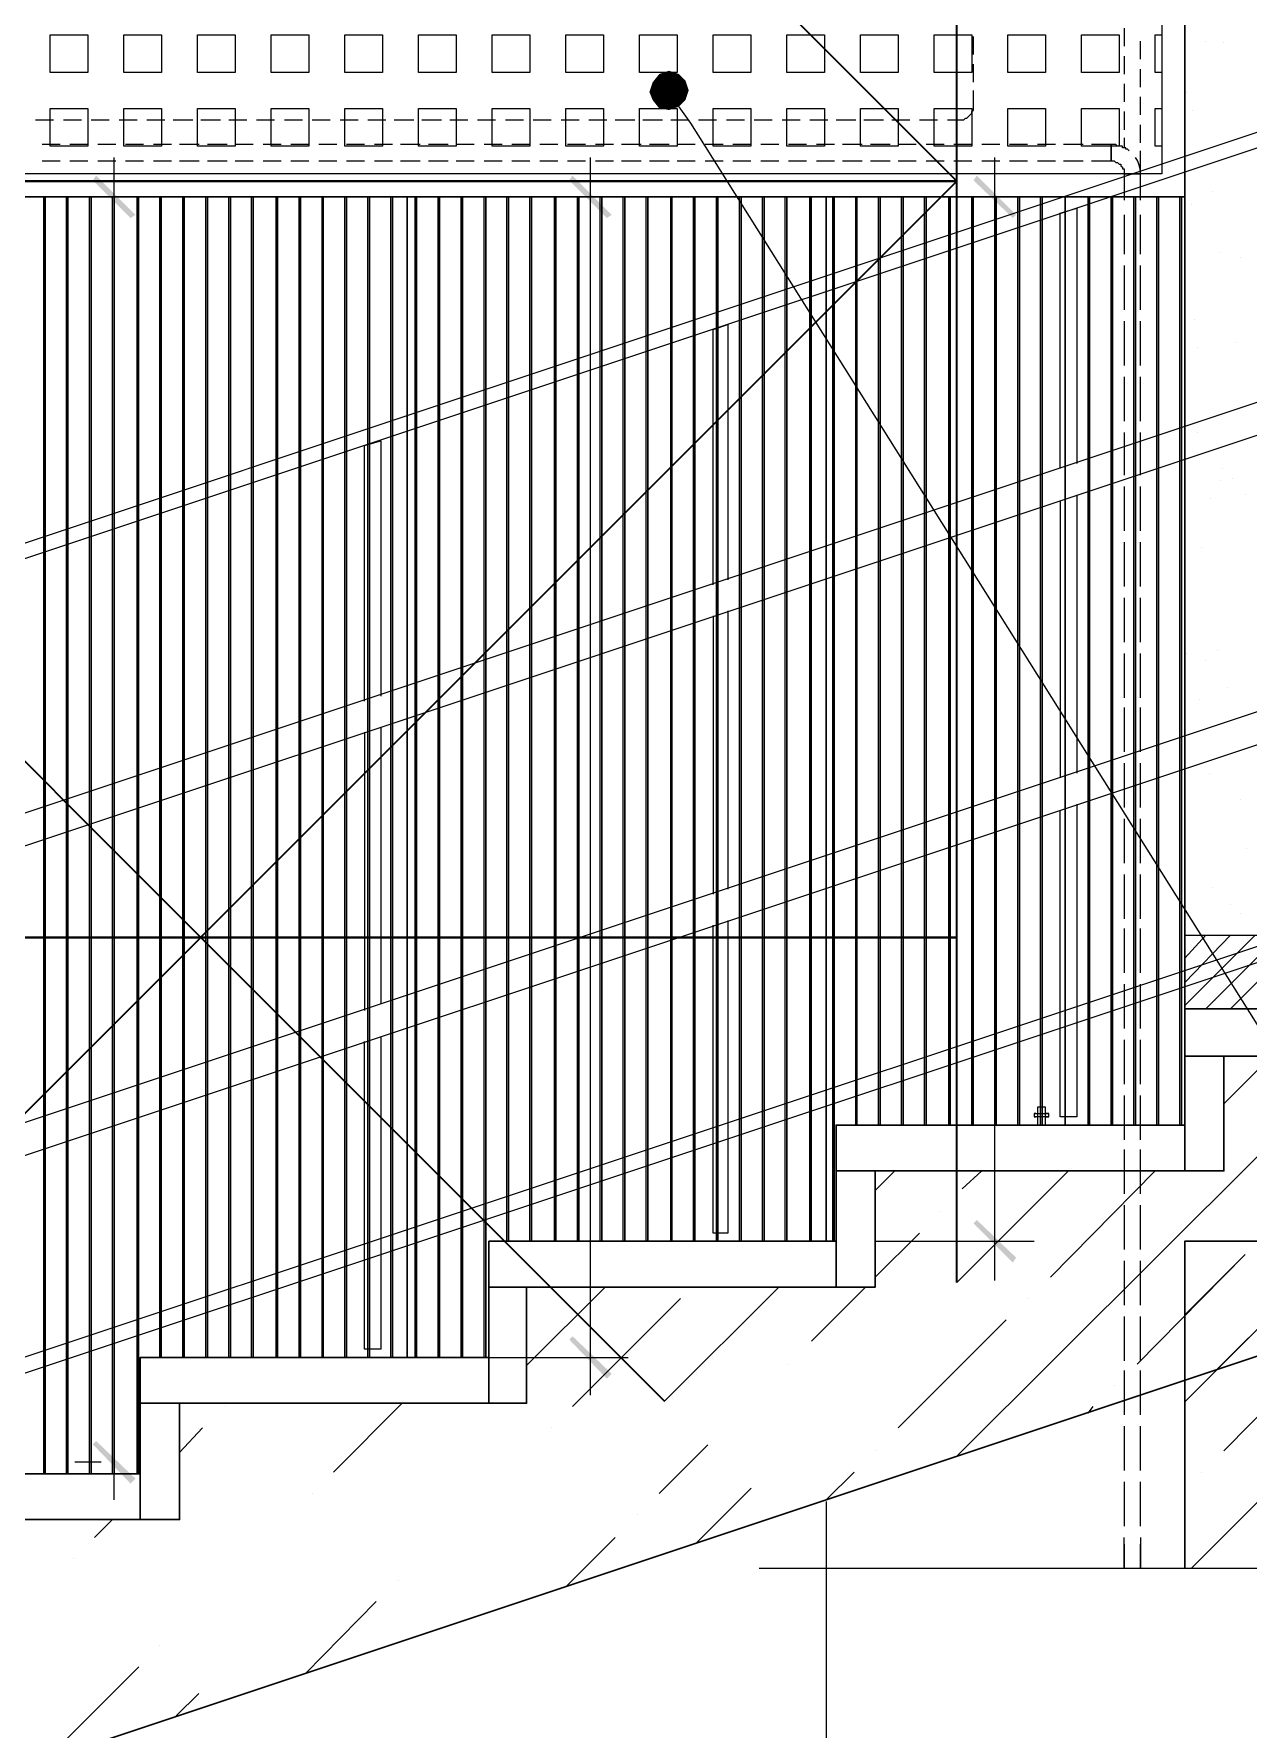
# Model space of a CAD drawing. Header units: millimetres. Extents: x -356862 to 418287, y 0 to 839748.
# Drawn here: x 386312 to 387918, y 771062 to 773304 of the extents above; entities that cross this region are included whole.
import ezdxf

# ---------------------------------------------------------------- set-up
doc = ezdxf.new("R2010")
doc.units = ezdxf.units.MM
doc.layers.add('PDF _Геометрия', color=7, linetype='Continuous', true_color=0xbababa)
doc.layers.add('PDF _Сплошная заливка', color=7, linetype='Continuous', true_color=0xf50000)

msp = doc.modelspace()

# ---------------------------------------------------------------- linework, layer by layer
at = {"color": 1, "lineweight": 35}
for points in [[(385533.0082, 775109.0199), (387533.0082, 773109.0199)], [(385533.0082, 771109.0199), (387533.0082, 773109.0199)], [(385533.0082, 773109.0199), (387146.3937, 771495.6345)], [(387533.0082, 771652.7645), (387533.0082, 772109.0199), (385533.0082, 772109.0199), (385533.0082, 771109.0199), (386070.3067, 771109.0199)]]:
    msp.add_lwpolyline(points, dxfattribs=at)
for points in [[(385533.0082, 773109.0199), (387533.0082, 773109.0199), (387533.0082, 774109.0199), (385533.0082, 774109.0199)], [(385533.0082, 772109.0199), (387533.0082, 772109.0199), (387533.0082, 773109.0199), (385533.0082, 773109.0199)]]:
    msp.add_lwpolyline(points, close=True, dxfattribs=at)
at = {"layer": 'PDF _Геометрия', "color": 7, "lineweight": 9}
msp.add_lwpolyline([(387834.3484, 772014.7233), (387834.3484, 776463.6924)], dxfattribs=at)
at = {"layer": 'PDF _Геометрия', "color": 24, "lineweight": 18, "true_color": 0xa12502}
msp.add_lwpolyline([(387834.3484, 776463.6924), (388345.2763, 776463.6924), (388345.2763, 772168.4346), (388295.4824, 772168.4346), (388295.4824, 772014.7233), (387834.3484, 772014.7233)], close=True, dxfattribs=at)
at = {"layer": 'PDF _Геометрия', "color": 8, "lineweight": 25, "true_color": 0x767676}
msp.add_lwpolyline([(387834.3484, 776463.6924), (388345.2763, 776463.6924), (388345.2763, 772168.4346), (388295.4824, 772168.4346), (388295.4824, 772014.7233), (387834.3484, 772014.7233)], close=True, dxfattribs=at)
at = {"layer": 'PDF _Геометрия', "lineweight": 5}
for points in [[(391471.4618, 774333.3831), (378464.4515, 769999.1563), (378464.4515, 770018.6408), (391471.4618, 774355.0326)], [(378618.1629, 769713.3831), (378624.6577, 769693.8986), (378631.1526, 769674.414), (391480.1216, 773956.6821), (391473.6268, 773976.1666), (391467.1319, 773995.6511)], [(378618.1629, 769304.2078), (378624.6577, 769284.7233), (378631.1526, 769265.2388), (391480.1216, 773547.5068), (391473.6268, 773566.9913), (391467.1319, 773586.4759)], [(391302.5959, 773198.9501), (378434.1422, 768912.3522), (378434.1422, 768934.0017), (391302.5959, 773220.5996)]]:
    msp.add_lwpolyline(points, close=True, dxfattribs=at)
at = {"layer": 'PDF _Геометрия', "color": 150, "lineweight": 30, "true_color": 0x0080ff}
msp.add_lwpolyline([(387834.3484, 771861.012), (387373.2144, 771861.012), (387373.2144, 771707.3006), (386914.2453, 771707.3006), (386914.2453, 771553.5893), (386453.1113, 771553.5893), (386453.1113, 771399.8779), (385991.9773, 771399.8779), (385991.9773, 771246.1666), (385533.0082, 771246.1666), (385533.0082, 771094.6202), (385071.8742, 771094.6202), (385071.8742, 770940.9089), (384612.9051, 770940.9089), (384612.9051, 770787.1975), (384151.7711, 770787.1975), (384151.7711, 770633.4862), (383690.6371, 770633.4862), (383690.6371, 770479.7748), (383231.668, 770479.7748), (383231.668, 770326.0635), (382924.2453, 770326.0635), (382924.2453, 773701.2181), (387834.3484, 773701.2181)], close=True, dxfattribs=at)
at = {"layer": 'PDF _Геометрия', "color": 6, "lineweight": 9}
for points in [[(385481.0495, 773599.4656), (387834.3484, 773599.4656), (387834.3484, 773088.5377), (385481.0495, 773088.5377)], [(386383.833, 773302.8676), (386383.833, 773253.0738), (386334.0391, 773253.0738), (386334.0391, 773302.8676)], [(386481.2556, 773302.8676), (386481.2556, 773253.0738), (386431.4618, 773253.0738), (386431.4618, 773302.8676)], [(386578.6783, 773302.8676), (386578.6783, 773253.0738), (386528.8845, 773253.0738), (386528.8845, 773302.8676)], [(386676.101, 773302.8676), (386676.101, 773253.0738), (386626.3072, 773253.0738), (386626.3072, 773302.8676)], [(386773.5237, 773302.8676), (386773.5237, 773253.0738), (386723.7299, 773253.0738), (386723.7299, 773302.8676)], [(386870.9464, 773302.8676), (386870.9464, 773253.0738), (386821.1526, 773253.0738), (386821.1526, 773302.8676)], [(386968.369, 773302.8676), (386968.369, 773253.0738), (386918.5752, 773253.0738), (386918.5752, 773302.8676)], [(387065.7917, 773302.8676), (387065.7917, 773253.0738), (387015.9979, 773253.0738), (387015.9979, 773302.8676)], [(387163.2144, 773302.8676), (387163.2144, 773253.0738), (387113.4206, 773253.0738), (387113.4206, 773302.8676)], [(387260.6371, 773302.8676), (387260.6371, 773253.0738), (387210.8433, 773253.0738), (387210.8433, 773302.8676)], [(387358.0598, 773302.8676), (387358.0598, 773253.0738), (387308.266, 773253.0738), (387308.266, 773302.8676)], [(387455.4824, 773302.8676), (387455.4824, 773253.0738), (387405.6886, 773253.0738), (387405.6886, 773302.8676)], [(387552.9051, 773302.8676), (387552.9051, 773253.0738), (387503.1113, 773253.0738), (387503.1113, 773302.8676)], [(387650.3278, 773302.8676), (387650.3278, 773253.0738), (387600.534, 773253.0738), (387600.534, 773302.8676)], [(387747.7505, 773302.8676), (387747.7505, 773253.0738), (387697.9567, 773253.0738), (387697.9567, 773302.8676)], [(386383.833, 773205.445), (386383.833, 773155.6511), (386334.0391, 773155.6511), (386334.0391, 773205.445)], [(386481.2556, 773205.445), (386481.2556, 773155.6511), (386431.4618, 773155.6511), (386431.4618, 773205.445)], [(386578.6783, 773205.445), (386578.6783, 773155.6511), (386528.8845, 773155.6511), (386528.8845, 773205.445)], [(386676.101, 773205.445), (386676.101, 773155.6511), (386626.3072, 773155.6511), (386626.3072, 773205.445)], [(386773.5237, 773205.445), (386773.5237, 773155.6511), (386723.7299, 773155.6511), (386723.7299, 773205.445)], [(386870.9464, 773205.445), (386870.9464, 773155.6511), (386821.1526, 773155.6511), (386821.1526, 773205.445)], [(386968.369, 773205.445), (386968.369, 773155.6511), (386918.5752, 773155.6511), (386918.5752, 773205.445)], [(387065.7917, 773205.445), (387065.7917, 773155.6511), (387015.9979, 773155.6511), (387015.9979, 773205.445)], [(387163.2144, 773205.445), (387163.2144, 773155.6511), (387113.4206, 773155.6511), (387113.4206, 773205.445)], [(387260.6371, 773205.445), (387260.6371, 773155.6511), (387210.8433, 773155.6511), (387210.8433, 773205.445)], [(387358.0598, 773205.445), (387358.0598, 773155.6511), (387308.266, 773155.6511), (387308.266, 773205.445)], [(387455.4824, 773205.445), (387455.4824, 773155.6511), (387405.6886, 773155.6511), (387405.6886, 773205.445)], [(387552.9051, 773205.445), (387552.9051, 773155.6511), (387503.1113, 773155.6511), (387503.1113, 773205.445)], [(387650.3278, 773205.445), (387650.3278, 773155.6511), (387600.534, 773155.6511), (387600.534, 773205.445)], [(387747.7505, 773205.445), (387747.7505, 773155.6511), (387697.9567, 773155.6511), (387697.9567, 773205.445)]]:
    msp.add_lwpolyline(points, close=True, dxfattribs=at)
at = {"layer": 'PDF _Геометрия', "color": 6, "lineweight": 5}
msp.add_lwpolyline([(385511.3587, 773569.1563), (387804.0391, 773569.1563), (387804.0391, 773118.847), (385511.3587, 773118.847)], close=True, dxfattribs=at)
at = {"layer": 'PDF _Геометрия', "color": 252, "lineweight": 5, "true_color": 0x989898}
for points in [[(387754.2453, 773311.5274), (387754.2453, 773287.713)], [(387555.0701, 773276.8882), (387555.0701, 773300.7027)], [(387775.8948, 773270.3934), (387775.8948, 773294.2078)], [(387754.2453, 773274.7233), (387754.2453, 773250.9089)], [(387555.0701, 773240.0841), (387555.0701, 773263.8986)], [(387775.8948, 773233.5893), (387775.8948, 773257.4037)], [(387520.4309, 773190.2903), (387539.9154, 773190.2903), (387542.0804, 773190.2903), (387544.2453, 773192.4553), (387546.4103, 773192.4553), (387548.5752, 773194.6202), (387550.7402, 773196.7852), (387552.9051, 773198.9501), (387552.9051, 773201.1151), (387555.0701, 773203.28), (387555.0701, 773205.445), (387555.0701, 773229.2594)], [(387754.2453, 773237.9192), (387754.2453, 773214.1047)], [(387754.2453, 773201.1151), (387754.2453, 773177.3006)], [(387775.8948, 773196.7852), (387775.8948, 773220.5996)], [(386314.5546, 773190.2903), (386338.369, 773190.2903)], [(386351.3587, 773190.2903), (386375.1732, 773190.2903)], [(386388.1629, 773190.2903), (386411.9773, 773190.2903)], [(386424.967, 773190.2903), (386448.7814, 773190.2903)], [(386461.7711, 773190.2903), (386485.5855, 773190.2903)], [(386496.4103, 773190.2903), (386522.3897, 773190.2903)], [(386533.2144, 773190.2903), (386559.1938, 773190.2903)], [(386570.0185, 773190.2903), (386593.833, 773190.2903)], [(386606.8227, 773190.2903), (386630.6371, 773190.2903)], [(386643.6268, 773190.2903), (386667.4412, 773190.2903)], [(386680.4309, 773190.2903), (386704.2453, 773190.2903)], [(386717.235, 773190.2903), (386741.0495, 773190.2903)], [(386754.0391, 773190.2903), (386777.8536, 773190.2903)], [(386788.6783, 773190.2903), (386814.6577, 773190.2903)], [(386825.4824, 773190.2903), (386851.4618, 773190.2903)], [(386862.2866, 773190.2903), (386886.101, 773190.2903)], [(386899.0907, 773190.2903), (386922.9051, 773190.2903)], [(386935.8948, 773190.2903), (386959.7093, 773190.2903)], [(386972.6989, 773190.2903), (386996.5134, 773190.2903)], [(387009.5031, 773190.2903), (387033.3175, 773190.2903)], [(387046.3072, 773190.2903), (387070.1216, 773190.2903)], [(387080.9464, 773190.2903), (387106.9257, 773190.2903)], [(387117.7505, 773190.2903), (387143.7299, 773190.2903)], [(387154.5546, 773190.2903), (387178.369, 773190.2903)], [(387191.3587, 773190.2903), (387215.1732, 773190.2903)], [(387228.1629, 773190.2903), (387251.9773, 773190.2903)], [(387264.967, 773190.2903), (387288.7814, 773190.2903)], [(387301.7711, 773190.2903), (387325.5855, 773190.2903)], [(387338.5752, 773190.2903), (387362.3897, 773190.2903)], [(387373.2144, 773190.2903), (387399.1938, 773190.2903)], [(387410.0185, 773190.2903), (387435.9979, 773190.2903)], [(387446.8227, 773190.2903), (387470.6371, 773190.2903)], [(387483.6268, 773190.2903), (387507.4412, 773190.2903)], [(387775.8948, 773159.981), (387775.8948, 773183.7955)], [(386347.0288, 773157.8161), (386323.2144, 773157.8161)], [(386383.833, 773157.8161), (386360.0185, 773157.8161)], [(386420.6371, 773157.8161), (386396.8227, 773157.8161)], [(386457.4412, 773157.8161), (386433.6268, 773157.8161)], [(386494.2453, 773157.8161), (386470.4309, 773157.8161)], [(386531.0495, 773157.8161), (386505.0701, 773157.8161)], [(386567.8536, 773157.8161), (386541.8742, 773157.8161)], [(386602.4928, 773157.8161), (386578.6783, 773157.8161)], [(386639.2969, 773157.8161), (386615.4824, 773157.8161)], [(386676.101, 773157.8161), (386652.2866, 773157.8161)], [(386712.9051, 773157.8161), (386689.0907, 773157.8161)], [(386749.7093, 773157.8161), (386725.8948, 773157.8161)], [(386786.5134, 773157.8161), (386762.6989, 773157.8161)], [(386823.3175, 773157.8161), (386797.3381, 773157.8161)], [(386860.1216, 773157.8161), (386834.1422, 773157.8161)], [(386894.7608, 773157.8161), (386870.9464, 773157.8161)], [(386931.5649, 773157.8161), (386907.7505, 773157.8161)], [(386968.369, 773157.8161), (386944.5546, 773157.8161)], [(387005.1732, 773157.8161), (386981.3587, 773157.8161)], [(387041.9773, 773157.8161), (387018.1629, 773157.8161)], [(387078.7814, 773157.8161), (387054.967, 773157.8161)], [(387115.5855, 773157.8161), (387089.6062, 773157.8161)], [(387152.3897, 773157.8161), (387126.4103, 773157.8161)], [(387187.0288, 773157.8161), (387163.2144, 773157.8161)], [(387223.833, 773157.8161), (387200.0185, 773157.8161)], [(387260.6371, 773157.8161), (387236.8227, 773157.8161)], [(387297.4412, 773157.8161), (387273.6268, 773157.8161)], [(387334.2453, 773157.8161), (387310.4309, 773157.8161)], [(387371.0495, 773157.8161), (387347.235, 773157.8161)], [(387407.8536, 773157.8161), (387381.8742, 773157.8161)], [(387444.6577, 773157.8161), (387418.6783, 773157.8161)], [(387479.2969, 773157.8161), (387455.4824, 773157.8161)], [(387516.101, 773157.8161), (387492.2866, 773157.8161)], [(387552.9051, 773157.8161), (387529.0907, 773157.8161)], [(387589.7093, 773157.8161), (387565.8948, 773157.8161)], [(387626.5134, 773157.8161), (387602.6989, 773157.8161)], [(387663.3175, 773157.8161), (387639.5031, 773157.8161)], [(387700.1216, 773157.8161), (387674.1422, 773157.8161)], [(387710.9464, 773136.1666), (387736.9257, 773136.1666), (387736.9257, 773146.9913), (387736.9257, 773157.8161), (387710.9464, 773157.8161)], [(387760.7402, 773149.1563), (387758.5752, 773151.3212), (387756.4103, 773151.3212), (387756.4103, 773153.4862), (387754.2453, 773153.4862), (387752.0804, 773153.4862), (387752.0804, 773155.6511), (387749.9154, 773155.6511), (387747.7505, 773155.6511), (387745.5855, 773155.6511), (387743.4206, 773157.8161), (387741.2556, 773157.8161), (387739.0907, 773157.8161), (387736.9257, 773157.8161), (387736.9257, 773136.1666), (387739.0907, 773136.1666), (387741.2556, 773136.1666), (387743.4206, 773134.0017), (387745.5855, 773134.0017), (387747.7505, 773131.8367), (387749.9154, 773131.8367), (387749.9154, 773129.6718), (387752.0804, 773127.5068), (387752.0804, 773125.3419), (387754.2453, 773125.3419), (387754.2453, 773123.1769), (387754.2453, 773121.012), (387754.2453, 773118.847), (387775.8948, 773118.847), (387775.8948, 773149.1563)], [(387754.2453, 773166.4759), (387754.2453, 773153.4862)], [(386323.2144, 773136.1666), (386347.0288, 773136.1666)], [(386360.0185, 773136.1666), (386383.833, 773136.1666)], [(386396.8227, 773136.1666), (386420.6371, 773136.1666)], [(386433.6268, 773136.1666), (386457.4412, 773136.1666)], [(386470.4309, 773136.1666), (386494.2453, 773136.1666)], [(386505.0701, 773136.1666), (386531.0495, 773136.1666)], [(386541.8742, 773136.1666), (386567.8536, 773136.1666)], [(386578.6783, 773136.1666), (386602.4928, 773136.1666)], [(386615.4824, 773136.1666), (386639.2969, 773136.1666)], [(386652.2866, 773136.1666), (386676.101, 773136.1666)], [(386689.0907, 773136.1666), (386712.9051, 773136.1666)], [(386725.8948, 773136.1666), (386749.7093, 773136.1666)], [(386762.6989, 773136.1666), (386786.5134, 773136.1666)], [(386797.3381, 773136.1666), (386823.3175, 773136.1666)], [(386834.1422, 773136.1666), (386860.1216, 773136.1666)], [(386870.9464, 773136.1666), (386894.7608, 773136.1666)], [(386907.7505, 773136.1666), (386931.5649, 773136.1666)], [(386944.5546, 773136.1666), (386968.369, 773136.1666)], [(386981.3587, 773136.1666), (387005.1732, 773136.1666)], [(387018.1629, 773136.1666), (387041.9773, 773136.1666)], [(387054.967, 773136.1666), (387078.7814, 773136.1666)], [(387089.6062, 773136.1666), (387115.5855, 773136.1666)], [(387126.4103, 773136.1666), (387152.3897, 773136.1666)], [(387163.2144, 773136.1666), (387187.0288, 773136.1666)], [(387200.0185, 773136.1666), (387223.833, 773136.1666)], [(387236.8227, 773136.1666), (387260.6371, 773136.1666)], [(387273.6268, 773136.1666), (387297.4412, 773136.1666)], [(387310.4309, 773136.1666), (387334.2453, 773136.1666)], [(387347.235, 773136.1666), (387371.0495, 773136.1666)], [(387381.8742, 773136.1666), (387407.8536, 773136.1666)], [(387418.6783, 773136.1666), (387444.6577, 773136.1666)], [(387455.4824, 773136.1666), (387479.2969, 773136.1666)], [(387492.2866, 773136.1666), (387516.101, 773136.1666)], [(387529.0907, 773136.1666), (387552.9051, 773136.1666)], [(387565.8948, 773136.1666), (387589.7093, 773136.1666)], [(387602.6989, 773136.1666), (387626.5134, 773136.1666)], [(387639.5031, 773136.1666), (387663.3175, 773136.1666)], [(387674.1422, 773136.1666), (387700.1216, 773136.1666)], [(387775.8948, 773084.2078), (387775.8948, 773118.847), (387765.0701, 773118.847), (387754.2453, 773118.847), (387754.2453, 773084.2078)], [(387754.2453, 773064.7233), (387754.2453, 773021.4243)], [(387775.8948, 773021.4243), (387775.8948, 773064.7233)], [(387754.2453, 773060.3934), (387754.2453, 773012.7645)], [(387775.8948, 773012.7645), (387775.8948, 773060.3934)], [(387754.2453, 772997.6099), (387754.2453, 772947.8161)], [(387775.8948, 772947.8161), (387775.8948, 772997.6099)], [(387754.2453, 772986.7852), (387754.2453, 772939.1563)], [(387775.8948, 772939.1563), (387775.8948, 772986.7852)], [(387754.2453, 772924.0017), (387754.2453, 772874.2078)], [(387754.2453, 772915.3419), (387754.2453, 772865.548)], [(387775.8948, 772874.2078), (387775.8948, 772924.0017)], [(387775.8948, 772865.548), (387775.8948, 772915.3419)], [(387754.2453, 772850.3934), (387754.2453, 772802.7645)], [(387754.2453, 772841.7336), (387754.2453, 772791.9398)], [(387775.8948, 772802.7645), (387775.8948, 772850.3934)], [(387775.8948, 772791.9398), (387775.8948, 772841.7336)], [(387754.2453, 772776.7852), (387754.2453, 772729.1563)], [(387775.8948, 772729.1563), (387775.8948, 772776.7852)], [(387754.2453, 772768.1254), (387754.2453, 772720.4965)], [(387775.8948, 772720.4965), (387775.8948, 772768.1254)], [(387754.2453, 772705.3419), (387754.2453, 772655.548)], [(387775.8948, 772655.548), (387775.8948, 772705.3419)], [(387754.2453, 772694.5171), (387754.2453, 772646.8882)], [(387775.8948, 772646.8882), (387775.8948, 772694.5171)], [(387754.2453, 772631.7336), (387754.2453, 772581.9398)], [(387754.2453, 772623.0738), (387754.2453, 772573.28)], [(387775.8948, 772581.9398), (387775.8948, 772631.7336)], [(387775.8948, 772573.28), (387775.8948, 772623.0738)], [(387754.2453, 772558.1254), (387754.2453, 772510.4965)], [(387754.2453, 772549.4656), (387754.2453, 772499.6718)], [(387775.8948, 772510.4965), (387775.8948, 772558.1254)], [(387775.8948, 772499.6718), (387775.8948, 772549.4656)], [(387754.2453, 772484.5171), (387754.2453, 772436.8882)], [(387775.8948, 772436.8882), (387775.8948, 772484.5171)], [(387754.2453, 772475.8573), (387754.2453, 772426.0635)], [(387775.8948, 772426.0635), (387775.8948, 772475.8573)], [(387754.2453, 772413.0738), (387754.2453, 772363.28)], [(387754.2453, 772402.2491), (387754.2453, 772354.6202)], [(387775.8948, 772363.28), (387775.8948, 772413.0738)], [(387775.8948, 772354.6202), (387775.8948, 772402.2491)], [(387754.2453, 772339.4656), (387754.2453, 772289.6718)], [(387754.2453, 772328.6408), (387754.2453, 772281.012)], [(387775.8948, 772289.6718), (387775.8948, 772339.4656)], [(387775.8948, 772281.012), (387775.8948, 772328.6408)], [(387754.2453, 772265.8573), (387754.2453, 772218.2285)], [(387754.2453, 772257.1975), (387754.2453, 772207.4037)], [(387775.8948, 772218.2285), (387775.8948, 772265.8573)], [(387775.8948, 772207.4037), (387775.8948, 772257.1975)], [(387754.2453, 772192.2491), (387754.2453, 772144.6202)], [(387775.8948, 772144.6202), (387775.8948, 772192.2491)], [(387754.2453, 772183.5893), (387754.2453, 772133.7955)], [(387775.8948, 772133.7955), (387775.8948, 772183.5893)], [(387754.2453, 772120.8058), (387754.2453, 772071.012)], [(387754.2453, 772109.981), (387754.2453, 772062.3522)], [(387775.8948, 772071.012), (387775.8948, 772120.8058)], [(387775.8948, 772062.3522), (387775.8948, 772109.981)], [(387754.2453, 772047.1975), (387754.2453, 771997.4037)], [(387754.2453, 772036.3728), (387754.2453, 771988.7439)], [(387775.8948, 771997.4037), (387775.8948, 772047.1975)], [(387775.8948, 771988.7439), (387775.8948, 772036.3728)], [(387754.2453, 771973.5893), (387754.2453, 771925.9604)], [(387775.8948, 771925.9604), (387775.8948, 771973.5893)], [(387754.2453, 771964.9295), (387754.2453, 771915.1357)], [(387775.8948, 771915.1357), (387775.8948, 771964.9295)], [(387754.2453, 771899.981), (387754.2453, 771852.3522)], [(387775.8948, 771852.3522), (387775.8948, 771899.981)], [(387754.2453, 771891.3212), (387754.2453, 771841.5274)], [(387775.8948, 771841.5274), (387775.8948, 771891.3212)], [(387754.2453, 771828.5377), (387754.2453, 771778.7439)], [(387754.2453, 771817.713), (387754.2453, 771770.0841)], [(387775.8948, 771778.7439), (387775.8948, 771828.5377)], [(387775.8948, 771770.0841), (387775.8948, 771817.713)], [(387754.2453, 771754.9295), (387754.2453, 771705.1357)], [(387754.2453, 771744.1047), (387754.2453, 771696.4759)], [(387775.8948, 771705.1357), (387775.8948, 771754.9295)], [(387775.8948, 771696.4759), (387775.8948, 771744.1047)], [(387754.2453, 771681.3212), (387754.2453, 771633.6924)], [(387775.8948, 771633.6924), (387775.8948, 771681.3212)], [(387754.2453, 771672.6614), (387754.2453, 771622.8676)], [(387775.8948, 771622.8676), (387775.8948, 771672.6614)], [(387754.2453, 771607.713), (387754.2453, 771560.0841)], [(387775.8948, 771560.0841), (387775.8948, 771607.713)], [(387754.2453, 771599.0532), (387754.2453, 771549.2594)], [(387775.8948, 771549.2594), (387775.8948, 771599.0532)], [(387754.2453, 771536.2697), (387754.2453, 771486.4759)], [(387754.2453, 771525.445), (387754.2453, 771477.8161)], [(387775.8948, 771486.4759), (387775.8948, 771536.2697)], [(387775.8948, 771477.8161), (387775.8948, 771525.445)], [(387754.2453, 771462.6614), (387754.2453, 771412.8676)], [(387754.2453, 771451.8367), (387754.2453, 771404.2078)], [(387775.8948, 771412.8676), (387775.8948, 771462.6614)], [(387775.8948, 771404.2078), (387775.8948, 771451.8367)], [(387754.2453, 771389.0532), (387754.2453, 771341.4243)], [(387775.8948, 771341.4243), (387775.8948, 771389.0532)], [(387754.2453, 771380.3934), (387754.2453, 771330.5996)], [(387775.8948, 771330.5996), (387775.8948, 771380.3934)], [(387754.2453, 771306.7852), (387754.2453, 771274.3109), (387754.2453, 771315.445)], [(387775.8948, 771315.445), (387775.8948, 771274.3109), (387775.8948, 771306.7852)]]:
    msp.add_lwpolyline(points, dxfattribs=at)
at = {"layer": 'PDF _Геометрия', "color": 6, "lineweight": 9}
for points in [[(387804.0391, 773253.0738), (387795.3794, 773253.0738), (387795.3794, 773302.8676), (387804.0391, 773302.8676)], [(387804.0391, 773155.6511), (387795.3794, 773155.6511), (387795.3794, 773205.445), (387804.0391, 773205.445)]]:
    msp.add_lwpolyline(points, dxfattribs=at)
at = {"layer": 'PDF _Геометрия', "color": 24, "lineweight": 18, "true_color": 0xa12502}
for points in [[(387862.4928, 773294.2078), (387862.4928, 773294.2078)], [(387886.3072, 773292.0429), (387886.3072, 773292.0429)], [(387836.5134, 773227.0944), (387836.5134, 773227.0944)], [(387845.1732, 773203.28), (387845.1732, 773203.28)], [(387871.1526, 773095.0326), (387871.1526, 773095.0326)], [(387843.0082, 773077.713), (387843.0082, 773077.713)], [(387879.8123, 773014.9295), (387879.8123, 773014.9295)], [(387907.9567, 773008.4346), (387907.9567, 773008.4346)], [(387847.3381, 772926.1666), (387847.3381, 772926.1666)], [(387851.668, 772889.3625), (387851.668, 772889.3625)], [(387901.4618, 772895.8573), (387901.4618, 772895.8573)], [(387851.668, 772776.7852), (387851.668, 772776.7852)], [(387884.1422, 772729.1563), (387884.1422, 772729.1563)], [(387881.9773, 772714.0017), (387881.9773, 772714.0017)], [(387897.1319, 772716.1666), (387897.1319, 772716.1666)], [(387868.9876, 772690.1872), (387868.9876, 772690.1872)], [(387914.4515, 772694.5171), (387914.4515, 772694.5171)], [(387855.9979, 772625.2388), (387855.9979, 772625.2388)], [(387836.5134, 772484.5171), (387836.5134, 772484.5171)], [(387877.6474, 772488.847), (387877.6474, 772488.847)], [(387862.4928, 772475.8573), (387862.4928, 772475.8573)], [(387890.6371, 772439.0532), (387890.6371, 772439.0532)], [(387853.833, 772423.8986), (387853.833, 772423.8986)], [(387866.8227, 772326.4759), (387866.8227, 772326.4759)], [(387907.9567, 772291.8367), (387907.9567, 772291.8367)], [(387916.6165, 772226.8882), (387916.6165, 772226.8882)], [(387871.1526, 772174.9295), (387871.1526, 772174.9295)], [(387894.967, 772153.28), (387894.967, 772153.28)], [(387907.9567, 772140.2903), (387907.9567, 772140.2903)], [(387860.3278, 772107.8161), (387860.3278, 772107.8161)], [(387873.3175, 772086.1666), (387873.3175, 772086.1666)], [(387875.4824, 772025.548), (387875.4824, 772025.548)]]:
    msp.add_lwpolyline(points, dxfattribs=at)
at = {"layer": 'PDF _Геометрия', "color": 251, "lineweight": 20, "true_color": 0x545454}
msp.add_lwpolyline([(387165.3794, 773207.6099), (387180.534, 773185.9604), (388962.2866, 770352.0429), (389055.3794, 770352.0429), (391869.8123, 770352.0429)], dxfattribs=at)
at = {"layer": 'PDF _Геометрия', "color": 7, "lineweight": 18}
for points in [[(386418.4721, 771365.2388), (386418.4721, 773140.4965)], [(387048.4721, 771503.7955), (387048.4721, 773140.4965)], [(387583.2144, 771655.3419), (387583.2144, 773140.4965)], [(386401.1526, 773088.5377), (386366.5134, 773088.5377)], [(386734.5546, 773088.5377), (387098.266, 773088.5377)], [(387425.1732, 773088.5377), (387635.1732, 773088.5377)], [(387425.1732, 771707.3006), (387635.1732, 771707.3006)], [(386734.5546, 771553.5893), (387098.266, 771553.5893)], [(386401.1526, 771415.0326), (386366.5134, 771415.0326)]]:
    msp.add_lwpolyline(points, dxfattribs=at)
at = {"layer": 'PDF _Геометрия', "color": 171, "lineweight": 20, "true_color": 0x7f7fff}
msp.add_lwpolyline([(387834.3484, 773088.5377), (387834.3484, 771861.012), (387373.2144, 771861.012), (387373.2144, 771707.3006), (386914.2453, 771707.3006), (386914.2453, 771553.5893), (386453.1113, 771553.5893), (386453.1113, 771399.8779), (385991.9773, 771399.8779), (385991.9773, 771246.1666), (385533.0082, 771246.1666), (385533.0082, 771094.6202), (385071.8742, 771094.6202), (385071.8742, 770940.9089), (384612.9051, 770940.9089), (384612.9051, 770787.1975), (384151.7711, 770787.1975), (384151.7711, 770633.4862), (383690.6371, 770633.4862), (383690.6371, 770479.7748), (383231.668, 770479.7748), (383231.668, 770326.0635), (382924.2453, 770326.0635), (382924.2453, 773088.5377)], close=True, dxfattribs=at)
at = {"layer": 'PDF _Геометрия', "color": 150, "lineweight": 30, "true_color": 0x0080ff}
for points in [[(382924.2453, 773088.5377), (387834.3484, 773088.5377)], [(386805.9979, 771553.5893), (386805.9979, 773088.5377)], [(387360.2247, 771707.3006), (387360.2247, 773088.5377)]]:
    msp.add_lwpolyline(points, dxfattribs=at)
at = {"layer": 'PDF _Геометрия', "color": 254, "lineweight": 5, "true_color": 0xdcdcdc}
for points in [[(386325.3794, 773088.5377), (386325.3794, 771399.8779)], [(386355.6886, 773088.5377), (386355.6886, 771399.8779)], [(386388.1629, 773088.5377), (386388.1629, 771399.8779)], [(386418.4721, 773088.5377), (386418.4721, 771399.8779)], [(386448.7814, 773088.5377), (386448.7814, 771399.8779)], [(386479.0907, 773088.5377), (386479.0907, 771553.5893)], [(386509.4, 773088.5377), (386509.4, 771553.5893)], [(386541.8742, 773088.5377), (386541.8742, 771553.5893)], [(386572.1835, 773088.5377), (386572.1835, 771553.5893)], [(386602.4928, 773088.5377), (386602.4928, 771553.5893)], [(386632.802, 773088.5377), (386632.802, 771553.5893)], [(386663.1113, 773088.5377), (386663.1113, 771553.5893)], [(386693.4206, 773088.5377), (386693.4206, 771553.5893)], [(386725.8948, 773088.5377), (386725.8948, 771553.5893)], [(386756.2041, 773088.5377), (386756.2041, 771553.5893)], [(386786.5134, 773088.5377), (386786.5134, 771553.5893)], [(386816.8227, 773088.5377), (386816.8227, 771553.5893)], [(386847.1319, 773088.5377), (386847.1319, 771553.5893)], [(386877.4412, 773088.5377), (386877.4412, 771553.5893)], [(386909.9154, 773088.5377), (386909.9154, 771553.5893)], [(386940.2247, 773088.5377), (386940.2247, 771707.3006)], [(386970.534, 773088.5377), (386970.534, 771707.3006)], [(387000.8433, 773088.5377), (387000.8433, 771707.3006)], [(387031.1526, 773088.5377), (387031.1526, 771707.3006)], [(387063.6268, 773088.5377), (387063.6268, 771707.3006)], [(387093.9361, 773088.5377), (387093.9361, 771707.3006)], [(387124.2453, 773088.5377), (387124.2453, 771707.3006)], [(387154.5546, 773088.5377), (387154.5546, 771707.3006)], [(387184.8639, 773088.5377), (387184.8639, 771707.3006)], [(387215.1732, 773088.5377), (387215.1732, 771707.3006)], [(387247.6474, 773088.5377), (387247.6474, 771707.3006)], [(387277.9567, 773088.5377), (387277.9567, 771707.3006)], [(387308.266, 773088.5377), (387308.266, 771707.3006)], [(387338.5752, 773088.5377), (387338.5752, 771707.3006)], [(387368.8845, 773088.5377), (387368.8845, 771707.3006)], [(387399.1938, 773088.5377), (387399.1938, 771861.012)], [(387431.668, 773088.5377), (387431.668, 771861.012)], [(387461.9773, 773088.5377), (387461.9773, 771861.012)], [(387492.2866, 773088.5377), (387492.2866, 771861.012)], [(387522.5959, 773088.5377), (387522.5959, 771861.012)], [(387552.9051, 773088.5377), (387552.9051, 771861.012)], [(387583.2144, 773088.5377), (387583.2144, 771861.012)], [(387615.6886, 773088.5377), (387615.6886, 771861.012)], [(387645.9979, 773088.5377), (387645.9979, 771861.012)], [(387676.3072, 773088.5377), (387676.3072, 771861.012)], [(387706.6165, 773088.5377), (387706.6165, 771861.012)], [(387736.9257, 773088.5377), (387736.9257, 771861.012)], [(387769.4, 773088.5377), (387769.4, 771861.012)], [(387799.7093, 773088.5377), (387799.7093, 771861.012)], [(387830.0185, 773088.5377), (387830.0185, 771861.012)]]:
    msp.add_lwpolyline(points, close=True, dxfattribs=at)
for points in [[(386327.5443, 771399.8779), (386327.5443, 773088.5377)], [(386357.8536, 771399.8779), (386357.8536, 773088.5377)], [(386385.9979, 771399.8779), (386385.9979, 773088.5377)], [(386416.3072, 771399.8779), (386416.3072, 773088.5377)], [(386450.9464, 771399.8779), (386450.9464, 773088.5377)], [(386481.2556, 771553.5893), (386481.2556, 773088.5377)], [(386511.5649, 771553.5893), (386511.5649, 773088.5377)], [(386539.7093, 771553.5893), (386539.7093, 773088.5377)], [(386570.0185, 771553.5893), (386570.0185, 773088.5377)], [(386600.3278, 771553.5893), (386600.3278, 773088.5377)], [(386634.967, 771553.5893), (386634.967, 773088.5377)], [(386665.2763, 771553.5893), (386665.2763, 773088.5377)], [(386695.5855, 771553.5893), (386695.5855, 773088.5377)], [(386723.7299, 771553.5893), (386723.7299, 773088.5377)], [(386754.0391, 771553.5893), (386754.0391, 773088.5377)], [(386784.3484, 771553.5893), (386784.3484, 773088.5377)], [(386818.9876, 771553.5893), (386818.9876, 773088.5377)], [(386849.2969, 771553.5893), (386849.2969, 773088.5377)], [(386879.6062, 771553.5893), (386879.6062, 773088.5377)], [(386907.7505, 771553.5893), (386907.7505, 773088.5377)], [(386938.0598, 771707.3006), (386938.0598, 773088.5377)], [(386968.369, 771707.3006), (386968.369, 773088.5377)], [(387003.0082, 771707.3006), (387003.0082, 773088.5377)], [(387033.3175, 771707.3006), (387033.3175, 773088.5377)], [(387061.4618, 771707.3006), (387061.4618, 773088.5377)], [(387091.7711, 771707.3006), (387091.7711, 773088.5377)], [(387122.0804, 771707.3006), (387122.0804, 773088.5377)], [(387156.7196, 771707.3006), (387156.7196, 773088.5377)], [(387187.0288, 771707.3006), (387187.0288, 773088.5377)], [(387217.3381, 771707.3006), (387217.3381, 773088.5377)], [(387245.4824, 771707.3006), (387245.4824, 773088.5377)], [(387275.7917, 771707.3006), (387275.7917, 773088.5377)], [(387306.101, 771707.3006), (387306.101, 773088.5377)], [(387340.7402, 771707.3006), (387340.7402, 773088.5377)], [(387371.0495, 771707.3006), (387371.0495, 773088.5377)], [(387401.3587, 771861.012), (387401.3587, 773088.5377)], [(387429.5031, 771861.012), (387429.5031, 773088.5377)], [(387459.8123, 771861.012), (387459.8123, 773088.5377)], [(387490.1216, 771861.012), (387490.1216, 773088.5377)], [(387524.7608, 771861.012), (387524.7608, 773088.5377)], [(387555.0701, 771861.012), (387555.0701, 773088.5377)], [(387585.3794, 771861.012), (387585.3794, 773088.5377)], [(387613.5237, 771861.012), (387613.5237, 773088.5377)], [(387643.833, 771861.012), (387643.833, 773088.5377)], [(387676.3072, 771861.012), (387676.3072, 773088.5377)], [(387708.7814, 771861.012), (387708.7814, 773088.5377)], [(387739.0907, 771861.012), (387739.0907, 773088.5377)], [(387767.235, 771861.012), (387767.235, 773088.5377)], [(387797.5443, 771861.012), (387797.5443, 773088.5377)], [(387827.8536, 771861.012), (387827.8536, 773088.5377)]]:
    msp.add_lwpolyline(points, dxfattribs=at)
at = {"layer": 'PDF _Геометрия', "lineweight": 5}
for points in [[(387669.8123, 772729.1563), (387669.8123, 773066.8882), (387691.4618, 773073.3831), (387691.4618, 772735.6511)], [(387210.8433, 772575.445), (387210.8433, 772913.1769), (387230.3278, 772919.6718), (387230.3278, 772581.9398)], [(386749.7093, 772421.7336), (386749.7093, 772759.4656), (386771.3587, 772765.9604), (386771.3587, 772428.2285)], [(387669.8123, 772685.8573), (387669.8123, 772319.981)], [(387691.4618, 772694.5171), (387691.4618, 772326.4759)], [(387210.8433, 772534.3109), (387210.8433, 772166.2697)], [(387230.3278, 772540.8058), (387230.3278, 772172.7645)], [(386749.7093, 772380.5996), (386749.7093, 772012.5584)], [(386771.3587, 772387.0944), (386771.3587, 772021.2181)], [(387691.4618, 772285.3419), (387691.4618, 771871.8367), (387669.8123, 771871.8367), (387669.8123, 772276.6821)], [(387230.3278, 772131.6305), (387230.3278, 771718.1254), (387210.8433, 771718.1254), (387210.8433, 772125.1357)], [(386771.3587, 771977.9192), (386771.3587, 771564.414), (386749.7093, 771564.414), (386749.7093, 771971.4243)], [(387533.4206, 771423.6924), (388063.833, 771951.9398)], [(387877.6474, 771538.4346), (388293.3175, 771951.9398)], [(387886.3072, 771889.1563), (387949.0907, 771951.9398)], [(387635.1732, 771876.1666), (387635.1732, 771871.8367), (387637.3381, 771871.8367)], [(387637.3381, 771876.1666), (387635.1732, 771876.1666), (387654.6577, 771876.1666), (387650.3278, 771876.1666)], [(387650.3278, 771861.012), (387650.3278, 771884.8264), (387639.5031, 771884.8264), (387639.5031, 771861.012)], [(387654.6577, 771871.8367), (387654.6577, 771876.1666)], [(387650.3278, 771871.8367), (387654.6577, 771871.8367), (387635.1732, 771871.8367)], [(387425.1732, 771774.414), (387451.1526, 771800.3934)], [(387533.0082, 771652.7645), (387680.6371, 771800.3934)], [(387539.9154, 771776.579), (387565.8948, 771800.3934)], [(387656.8227, 771659.6718), (387795.3794, 771800.3934)], [(387511.7711, 771746.2697), (387511.7711, 771746.2697)], [(387425.1732, 771659.6718), (387483.6268, 771718.1254)], [(387834.3484, 771495.1357), (388046.5134, 771707.3006)], [(387843.0082, 771274.3109), (388275.9979, 771707.3006)], [(387771.5649, 771544.9295), (387914.4515, 771689.981), (387834.3484, 771609.8779)], [(386964.0391, 771542.7645), (387067.9567, 771646.6821)], [(387024.6577, 771488.6408), (387167.5443, 771631.5274)], [(387146.3937, 771495.6345), (387297.4412, 771646.6821)], [(387340.7402, 771575.2388), (387412.1835, 771646.6821)], [(387626.5134, 771631.5274), (387626.5134, 771631.5274)], [(387455.4824, 771460.4965), (387598.369, 771603.3831)], [(387886.3072, 771430.1872), (388029.1938, 771575.2388)], [(387310.4309, 771544.9295), (387310.4309, 771544.9295)], [(387741.2556, 771516.7852), (387741.2556, 771516.7852)], [(386565.6886, 771488.6408), (386565.6886, 771488.6408)], [(386708.5752, 771402.0429), (386799.5031, 771492.9707)], [(387706.6165, 771479.981), (387713.1113, 771488.6408)], [(386505.0701, 771428.0223), (386535.3794, 771460.4965)], [(386996.5134, 771460.4965), (386996.5134, 771460.4965)], [(387139.4, 771373.8986), (387203.7648, 771438.2634)], [(387425.1732, 771430.1872), (387425.1732, 771430.1872)], [(387360.2247, 771365.2388), (387397.0288, 771402.0429)], [(387855.9979, 771402.0429), (387855.9979, 771402.0429)], [(386680.4309, 771373.8986), (386680.4309, 771373.8986)], [(387189.1938, 771308.9501), (387261.1359, 771380.8922)], [(386392.4928, 771315.445), (386416.3072, 771339.2594)], [(387111.2556, 771345.7542), (387111.2556, 771345.7542)], [(387015.9979, 771250.4965), (387080.9464, 771315.445)], [(386364.3484, 771287.3006), (386364.3484, 771287.3006)], [(386795.1732, 771259.1563), (386795.1732, 771259.1563)], [(386671.7711, 771135.7542), (386764.8639, 771231.012)], [(386479.0907, 771172.5584), (386479.0907, 771172.5584)], [(386327.5443, 771021.012), (386450.9464, 771144.414)], [(386500.7402, 771079.4656), (386530.2946, 771109.0199)]]:
    msp.add_lwpolyline(points, dxfattribs=at)
at = {"layer": 'PDF _Геометрия', "color": 7, "lineweight": 30}
for points in [[(379241.668, 768659.0532), (391107.7505, 772614.414)], [(388345.2763, 771951.9398), (387886.3072, 771951.9398), (387886.3072, 771800.3934), (387425.1732, 771800.3934), (387425.1732, 771646.6821), (386964.0391, 771646.6821), (386964.0391, 771492.9707), (386505.0701, 771492.9707), (386505.0701, 771339.2594), (386043.9361, 771339.2594), (386043.9361, 771185.548), (385582.802, 771185.548), (385582.802, 771031.8367), (385123.833, 771031.8367), (385123.833, 770878.1254), (384662.6989, 770878.1254), (384662.6989, 770726.579), (384203.7299, 770726.579)], [(388345.2763, 771274.3109), (388345.2763, 771707.3006), (387834.3484, 771707.3006), (387834.3484, 771274.3109)]]:
    msp.add_lwpolyline(points, dxfattribs=at)
at = {"layer": 'PDF _Геометрия', "color": 84, "lineweight": 20, "true_color": 0x269900}
msp.add_lwpolyline([(387834.3484, 772112.146), (388198.0598, 772112.146), (388198.0598, 772265.8573), (388345.2763, 772265.8573), (388345.2763, 772168.4346), (388295.4824, 772168.4346), (388295.4824, 772014.7233), (387834.3484, 772014.7233)], close=True, dxfattribs=at)
for points in [[(387834.3484, 772081.8367), (387862.4928, 772112.146)], [(387834.3484, 772049.3625), (387894.967, 772112.146)], [(387834.3484, 772019.0532), (387927.4412, 772112.146)], [(387862.4928, 772014.7233), (387959.9154, 772112.146)], [(387894.967, 772014.7233), (387992.3897, 772112.146)]]:
    msp.add_lwpolyline(points, dxfattribs=at)
at = {"layer": 'PDF _Геометрия', "color": 7, "lineweight": 30}
for points in [[(388295.4824, 772014.7233), (387834.3484, 772014.7233), (387834.3484, 771951.9398), (388295.4824, 771951.9398)], [(387834.3484, 771951.9398), (387834.3484, 771800.3934), (387886.3072, 771800.3934), (387886.3072, 771951.9398)], [(387834.3484, 771861.012), (387373.2144, 771861.012), (387373.2144, 771800.3934), (387834.3484, 771800.3934)], [(387373.2144, 771800.3934), (387373.2144, 771646.6821), (387425.1732, 771646.6821), (387425.1732, 771800.3934)], [(387373.2144, 771707.3006), (386914.2453, 771707.3006), (386914.2453, 771646.6821), (387373.2144, 771646.6821)], [(386914.2453, 771646.6821), (386914.2453, 771492.9707), (386964.0391, 771492.9707), (386964.0391, 771646.6821)], [(386914.2453, 771553.5893), (386453.1113, 771553.5893), (386453.1113, 771492.9707), (386914.2453, 771492.9707)], [(386453.1113, 771492.9707), (386453.1113, 771339.2594), (386505.0701, 771339.2594), (386505.0701, 771492.9707)], [(386453.1113, 771399.8779), (385991.9773, 771399.8779), (385991.9773, 771339.2594), (386453.1113, 771339.2594)]]:
    msp.add_lwpolyline(points, close=True, dxfattribs=at)
at = {"layer": 'PDF _Геометрия', "color": 7, "lineweight": 5}
for points in [[(396957.4412, 771274.3109), (396868.6783, 771274.3109), (392188.0598, 771274.3109), (392151.2556, 771421.5274), (392077.6474, 771124.9295), (392040.8433, 771274.3109), (387360.2247, 771274.3109), (387271.4618, 771274.3109)], [(387360.2247, 771363.0738), (387360.2247, 771274.3109), (387360.2247, 769916.8882), (387213.0082, 769880.0841), (387507.4412, 769806.4759), (387360.2247, 769769.6718), (387360.2247, 768414.414), (387360.2247, 768325.6511)]]:
    msp.add_lwpolyline(points, dxfattribs=at)
at = {"layer": 'PDF _Геометрия', "color": 8, "lineweight": 5, "true_color": 0x808080}
for points in [[(387754.2453, 771280.8058), (387754.2453, 771274.3109)], [(387775.8948, 771274.3109), (387775.8948, 771280.8058)]]:
    msp.add_lwpolyline(points, dxfattribs=at)
at = {"layer": 'PDF _Геометрия', "color": 252, "lineweight": 5, "true_color": 0x989898}
msp.add_arc((387737.467, 773119.1176), 38.4288, 359.5965153, 33.8019732, dxfattribs=at)
at = {"layer": 'PDF _Сплошная заливка', "color": 251, "true_color": 0x545454, "transparency": 33554559}
for points in [[(387139.4, 773250.9089), (387130.7402, 773240.0841), (387152.3897, 773229.2594)], [(387152.3897, 773229.2594), (387152.3897, 773255.2388), (387139.4, 773250.9089)], [(387165.3794, 773250.9089), (387152.3897, 773229.2594), (387152.3897, 773255.2388)], [(387174.0391, 773242.2491), (387165.3794, 773250.9089), (387152.3897, 773229.2594)], [(387130.7402, 773240.0841), (387152.3897, 773229.2594), (387126.4103, 773227.0944)], [(387152.3897, 773229.2594), (387126.4103, 773227.0944), (387130.7402, 773216.2697)], [(387130.7402, 773216.2697), (387139.4, 773205.445), (387152.3897, 773229.2594)], [(387139.4, 773205.445), (387152.3897, 773229.2594), (387152.3897, 773203.28)], [(387152.3897, 773229.2594), (387178.369, 773229.2594), (387174.0391, 773242.2491)], [(387152.3897, 773229.2594), (387152.3897, 773203.28), (387165.3794, 773207.6099)], [(387165.3794, 773207.6099), (387174.0391, 773216.2697), (387152.3897, 773229.2594)], [(387174.0391, 773216.2697), (387152.3897, 773229.2594), (387178.369, 773229.2594)]]:
    msp.add_solid(points, dxfattribs=at)
at = {"layer": 'PDF _Сплошная заливка', "color": 7, "transparency": 33554559}
for points in [[(386446.6165, 773064.7233), (386390.3278, 773110.1872), (386394.6577, 773116.6821)], [(386440.1216, 773060.3934), (386446.6165, 773064.7233), (386390.3278, 773110.1872)], [(387076.6165, 773064.7233), (387020.3278, 773110.1872), (387024.6577, 773116.6821)], [(387070.1216, 773060.3934), (387076.6165, 773064.7233), (387020.3278, 773110.1872)], [(387611.3587, 773064.7233), (387555.0701, 773110.1872), (387559.4, 773116.6821)], [(387607.0288, 773060.3934), (387611.3587, 773064.7233), (387555.0701, 773110.1872)], [(387559.4, 771735.445), (387555.0701, 771731.1151), (387611.3587, 771685.6511)], [(387555.0701, 771731.1151), (387611.3587, 771685.6511), (387607.0288, 771679.1563)], [(387024.6577, 771581.7336), (387020.3278, 771577.4037), (387076.6165, 771531.9398)], [(387020.3278, 771577.4037), (387076.6165, 771531.9398), (387070.1216, 771525.445)], [(386394.6577, 771443.1769), (386390.3278, 771438.847), (386446.6165, 771393.3831)], [(386390.3278, 771438.847), (386446.6165, 771393.3831), (386440.1216, 771386.8882)]]:
    msp.add_solid(points, dxfattribs=at)

doc.saveas('drawing.dxf')
